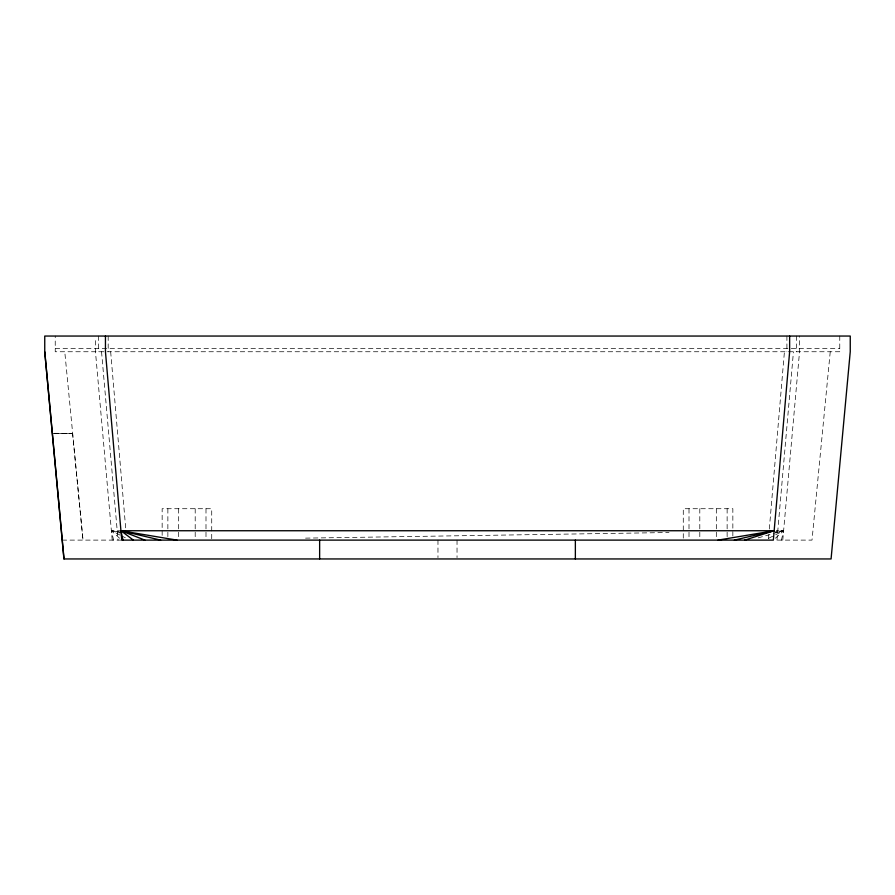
<?xml version="1.0" encoding="UTF-8"?>
<svg xmlns="http://www.w3.org/2000/svg" width="895" height="895" viewBox="0 0 895 895"><rect width="100%" height="100%" fill="white"/><g stroke="black" fill="none" stroke-linecap="round" stroke-linejoin="round"><path stroke-width="0.67" stroke-dasharray="4.47 3.36" d="M768.492 538.723L768.85 534.572M769.32 529.034L784.423 351.746M776.972 540.11L793.451 351.746M782.778 540.11L799.537 351.746L799.537 336.05M830.236 351.746L812.011 540.11L774.69 540.11M781.413 540.11L783.606 530.757L776.625 530.757M775.394 538.242L783.606 530.757L776.625 530.858M768.704 538.242L783.606 530.757L775.417 531.921M758.132 537.861L774.22 533.375M775.562 532.995L783.606 530.757L775.406 532.312M72.663 433.37L52.335 433.37L72.663 433.37L53.666 433.303M305.575 538.13L668.99 532.525M55.233 348.614L839.767 348.614M113.587 540.11L111.394 530.757L119.773 530.757M62.191 540.11L121.653 540.11M119.606 538.242L111.394 530.757L119.583 531.921M120.087 535.12L111.394 530.757L119.594 532.312M111.394 530.757L119.438 532.995M121.328 535.747L126.296 538.242M72.54 433.314L83 540.11L64.764 351.746M112.222 540.11L95.463 351.746L95.463 337.359M101.549 351.746L118.028 540.11M110.667 351.746L125.759 529.034M839.767 336.05L839.767 351.746L55.233 351.746L55.233 336.05M796.349 336.05L796.349 351.746M786.906 336.05L786.906 351.746M732.848 536.015L732.848 508.718L683.277 508.718L683.277 538.745M727.132 508.718L727.132 537.38M716.324 508.718L716.324 538.745M699.8 508.718L699.8 538.745M689.005 508.718L689.005 538.745M457.032 540.11L457.032 557.596M437.968 540.11L437.968 557.596M211.723 538.745L211.723 508.718L162.152 508.718L162.152 536.015M205.995 508.718L205.995 538.745M195.199 508.718L195.199 538.745M178.676 508.718L178.676 538.745M167.868 508.718L167.868 537.38M108.183 336.05L108.183 351.746M98.651 336.05L98.651 351.746"/><path stroke-width="1.34" d="M744.718 540.11L774.153 530.746L120.926 530.746L122.973 540.11M734.359 540.11L774.153 530.746L718.025 540.11M176.975 540.11L120.926 530.746L133.366 540.11M160.641 540.11L120.926 530.746L144.912 540.11M44.75 351.746L63.925 558.95L831.075 558.95L850.25 351.746L850.25 336.05L44.75 336.05L44.75 351.746L64.015 558.95M789.636 336.05L789.636 351.746L773.347 540.11L121.742 540.11L105.453 351.746L105.453 336.05M575.362 540.11L575.362 558.95M319.638 540.11L319.638 558.95"/></g></svg>
